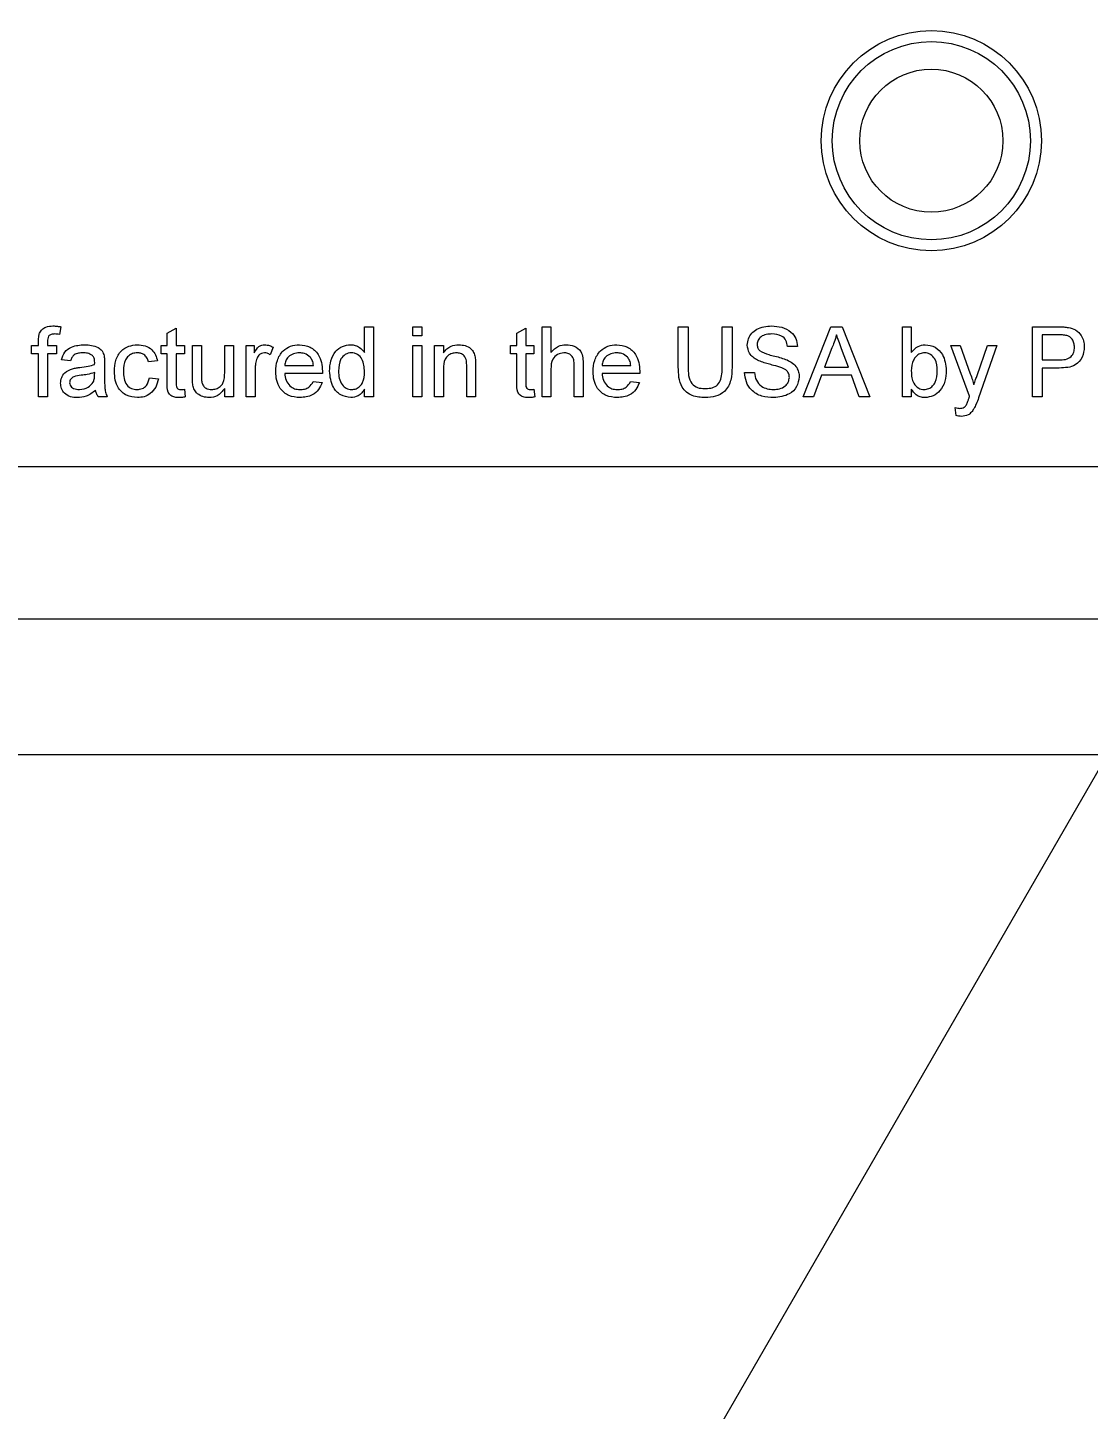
# Model space of a CAD drawing. Header units: inches. Extents: x 0.2 to 38.3, y 0.1 to 29.6.
# Drawn here: x 34.036 to 34.794, y 7.342 to 8.33 of the extents above; entities that cross this region are included whole.
import ezdxf

# ---------------------------------------------------------------- set-up
doc = ezdxf.new("R2010")
doc.units = ezdxf.units.IN
doc.header["$LTSCALE"] = 3.5
doc.header["$MEASUREMENT"] = 0
doc.styles.add('SLDTEXTSTYLE0', font='TXT', dxfattribs={"width": 0.75})
doc.dimstyles.new('SLDDIMSTYLE3', dxfattribs={"dimtxt": 0.401042, "dimasz": 0.385, "dimexe": 0, "dimexo": 0.0625, "dimgap": 0.10026, "dimtad": 0, "dimtih": 1, "dimtoh": 1, "dimrnd": 1e-09, "dimdsep": 46, "dimtxsty": 'SLDTEXTSTYLE0', "dimsah": 1, "dimcen": 0, "dimadec": 0, "dimazin": 2, "dimtfac": 1, "dimtofl": 0, "dimtmove": 0, "dimatfit": 3, "dimfxl": 1, "dimfrac": 2, "dimtolj": 1, "dimtzin": 12, "dimarcsym": 0})

# ---------------------------------------------------------------- blocks, each defined once
blk = doc.blocks.new('_D_6')
at = {"color": 7, "linetype": 'Continuous', "lineweight": 0}
for p, q in [((35.29545, 8.65462), (33.92974, 6.28916)), ((31.41773, 6.3404), (31.29575, 6.3404)), ((31.29575, 6.3404), (31.29575, 5.70319)), ((33.16078, 6.3404), (33.28276, 6.3404)), ((33.28276, 6.3404), (33.28276, 5.70319)), ((33.92974, 6.28916), (33.40474, 6.28916)), ((31.29575, 5.70319), (31.41773, 5.70319)), ((33.28276, 5.70319), (33.16078, 5.70319))]:
    blk.add_line(p, q, dxfattribs=at)
blk.add_solid([(35.29545, 8.65462), (35.05748, 8.34745), (35.14841, 8.29495)], dxfattribs=at)
at = {"color": 7, "linetype": 'Continuous', "lineweight": 0, "char_height": 0.401042, "attachment_point": 1, "style": 'SLDTEXTSTYLE0'}
for s, insert in [('0.28in', (31.85706, 6.9387)), ('%%c', (31.25171, 6.9387)), ('7.1mm', (31.41773, 6.22016))]:
    blk.add_mtext(s, dxfattribs=dict(at, insert=insert))

msp = doc.modelspace()

# ---------------------------------------------------------------- linework, layer by layer
at = {"color": 7, "linetype": 'Continuous', "lineweight": 15}
for p, q in [((34.05968, 8.11631), (34.05877, 8.11085)), ((34.13576, 8.11173), (34.14217, 8.11538)), ((34.14217, 8.11538), (34.14217, 8.10284)), ((34.27678, 8.1163), (34.28319, 8.1163)), ((34.27678, 8.09783), (34.27678, 8.1163)), ((34.28319, 8.1163), (34.28319, 8.0663)), ((34.3114, 8.1163), (34.31781, 8.1163)), ((34.3114, 8.10989), (34.3114, 8.1163)), ((34.31781, 8.1163), (34.31781, 8.10989)), ((34.38576, 8.11173), (34.39217, 8.11538)), ((34.39217, 8.11538), (34.39217, 8.10284)), ((34.40371, 8.1163), (34.41012, 8.1163)), ((34.40371, 8.0663), (34.40371, 8.1163)), ((34.41012, 8.1163), (34.41012, 8.09804)), ((34.50114, 8.1163), (34.50819, 8.1163)), ((34.50114, 8.08753), (34.50114, 8.1163)), ((34.50819, 8.1163), (34.50819, 8.08786)), ((34.53255, 8.1163), (34.53961, 8.1163)), ((34.53255, 8.08786), (34.53255, 8.1163)), ((34.53961, 8.1163), (34.53961, 8.08753)), ((34.59046, 8.0663), (34.61031, 8.1163)), ((34.61031, 8.1163), (34.61826, 8.1163)), ((34.61826, 8.1163), (34.63811, 8.0663)), ((34.6614, 8.1163), (34.66781, 8.1163)), ((34.6614, 8.0663), (34.6614, 8.1163)), ((34.66781, 8.1163), (34.66781, 8.0979)), ((34.75435, 8.1163), (34.77272, 8.1163)), ((34.75435, 8.0663), (34.75435, 8.1163)), ((34.0437, 8.10284), (34.0437, 8.10655)), ((34.05011, 8.10593), (34.05011, 8.10284)), ((34.13576, 8.10284), (34.13576, 8.11173)), ((34.31781, 8.10989), (34.3114, 8.10989)), ((34.38576, 8.10284), (34.38576, 8.11173)), ((34.77334, 8.11053), (34.7614, 8.11053)), ((34.7614, 8.11053), (34.7614, 8.09258)), ((34.03857, 8.10284), (34.0437, 8.10284)), ((34.03857, 8.09707), (34.03857, 8.10284)), ((34.0437, 8.09707), (34.03857, 8.09707)), ((34.0437, 8.0663), (34.0437, 8.09707)), ((34.05011, 8.10284), (34.05652, 8.10284)), ((34.05011, 8.09707), (34.05011, 8.0663)), ((34.05652, 8.09707), (34.05011, 8.09707)), ((34.05652, 8.10284), (34.05652, 8.09707)), ((34.13127, 8.10284), (34.13576, 8.10284)), ((34.13127, 8.09707), (34.13127, 8.10284)), ((34.13576, 8.09707), (34.13127, 8.09707)), ((34.13576, 8.07657), (34.13576, 8.09707)), ((34.14217, 8.10284), (34.14794, 8.10284)), ((34.14217, 8.09707), (34.14217, 8.07634)), ((34.14794, 8.09707), (34.14217, 8.09707)), ((34.14794, 8.10284), (34.14794, 8.09707)), ((34.15371, 8.10284), (34.16012, 8.10284)), ((34.15371, 8.08031), (34.15371, 8.10284)), ((34.16012, 8.10284), (34.16012, 8.08297)), ((34.17678, 8.10284), (34.18319, 8.10284)), ((34.17678, 8.08365), (34.17678, 8.10284)), ((34.18319, 8.10284), (34.18319, 8.0663)), ((34.19217, 8.10284), (34.19794, 8.10284)), ((34.19217, 8.0663), (34.19217, 8.10284)), ((34.19794, 8.10284), (34.19794, 8.09774)), ((34.2114, 8.10177), (34.2094, 8.09621)), ((34.3114, 8.10284), (34.31781, 8.10284)), ((34.3114, 8.0663), (34.3114, 8.10284)), ((34.31781, 8.10284), (34.31781, 8.0663)), ((34.32678, 8.10284), (34.33319, 8.10284)), ((34.32678, 8.0663), (34.32678, 8.10284)), ((34.33319, 8.10284), (34.33319, 8.09774)), ((34.38127, 8.10284), (34.38576, 8.10284)), ((34.38127, 8.09707), (34.38127, 8.10284)), ((34.38576, 8.09707), (34.38127, 8.09707)), ((34.38576, 8.07657), (34.38576, 8.09707)), ((34.39217, 8.10284), (34.39794, 8.10284)), ((34.39217, 8.09707), (34.39217, 8.07634)), ((34.39794, 8.09707), (34.39217, 8.09707)), ((34.39794, 8.10284), (34.39794, 8.09707)), ((34.5864, 8.1022), (34.57935, 8.1022)), ((34.61087, 8.1013), (34.60575, 8.08745)), ((34.62282, 8.08745), (34.61796, 8.10059)), ((34.69602, 8.10284), (34.7028, 8.10284)), ((34.70948, 8.06661), (34.69602, 8.10284)), ((34.7028, 8.10284), (34.70997, 8.08278)), ((34.71485, 8.08154), (34.7223, 8.10284)), ((34.72905, 8.10284), (34.71596, 8.06544)), ((34.7223, 8.10284), (34.72905, 8.10284)), ((34.06653, 8.09194), (34.06012, 8.09258)), ((34.09089, 8.08999), (34.09089, 8.08216)), ((34.12871, 8.09194), (34.1223, 8.0913)), ((34.19858, 8.08571), (34.19858, 8.0663)), ((34.21973, 8.08874), (34.24025, 8.08874)), ((34.33319, 8.08589), (34.33319, 8.0663)), ((34.34986, 8.0663), (34.34986, 8.08811)), ((34.35627, 8.08866), (34.35627, 8.0663)), ((34.41012, 8.0859), (34.41012, 8.0663)), ((34.42678, 8.0663), (34.42678, 8.08901)), ((34.43319, 8.08934), (34.43319, 8.0663)), ((34.44666, 8.08874), (34.46717, 8.08874)), ((34.60575, 8.08745), (34.62282, 8.08745)), ((34.7614, 8.09258), (34.77346, 8.09258)), ((34.7614, 8.08681), (34.7614, 8.0663)), ((34.77365, 8.08681), (34.7614, 8.08681)), ((34.08381, 8.08174), (34.08384, 8.08361)), ((34.12294, 8.07976), (34.12935, 8.07912)), ((34.24663, 8.08297), (34.21973, 8.08297)), ((34.24018, 8.0772), (34.24646, 8.07656)), ((34.47355, 8.08297), (34.44666, 8.08297)), ((34.4671, 8.0772), (34.47338, 8.07656)), ((34.54858, 8.08361), (34.55563, 8.08361)), ((34.60363, 8.08168), (34.59794, 8.0663)), ((34.62494, 8.08168), (34.60363, 8.08168)), ((34.63063, 8.0663), (34.62494, 8.08168)), ((34.05011, 8.0663), (34.0437, 8.0663)), ((34.09281, 8.0663), (34.0864, 8.0663)), ((34.14794, 8.07159), (34.14858, 8.06621)), ((34.17678, 8.0663), (34.17678, 8.07227)), ((34.18319, 8.0663), (34.17678, 8.0663)), ((34.19858, 8.0663), (34.19217, 8.0663)), ((34.27678, 8.0663), (34.27678, 8.07182)), ((34.28319, 8.0663), (34.27678, 8.0663)), ((34.31781, 8.0663), (34.3114, 8.0663)), ((34.33319, 8.0663), (34.32678, 8.0663)), ((34.35627, 8.0663), (34.34986, 8.0663)), ((34.39794, 8.07159), (34.39858, 8.06621)), ((34.41012, 8.0663), (34.40371, 8.0663)), ((34.43319, 8.0663), (34.42678, 8.0663)), ((34.59794, 8.0663), (34.59046, 8.0663)), ((34.63811, 8.0663), (34.63063, 8.0663)), ((34.66781, 8.0663), (34.6614, 8.0663)), ((34.66781, 8.07178), (34.66781, 8.0663)), ((34.7614, 8.0663), (34.75435, 8.0663)), ((34.69986, 8.05292), (34.69922, 8.05851)), ((27.8622, 8.0163), (35.5012, 8.0163)), ((28.27322, 7.90739), (35.09018, 7.90739)), ((28.27322, 7.8103), (35.09018, 7.8103))]:
    msp.add_line(p, q, dxfattribs=at)
for radius in [0.07874, 0.07087, 0.05118]:
    msp.add_circle((34.68213, 8.24942), radius, dxfattribs=at)
for points, knots in [([(34.04438, 8.11178), (34.04493, 8.11273), (34.04602, 8.11462), (34.04948, 8.11669), (34.05228, 8.11684), (34.054, 8.11694)], [0, 0, 0, 0, 0.279462, 0.559664, 1, 1, 1, 1]), ([(34.054, 8.11694), (34.05507, 8.1169), (34.05698, 8.11682), (34.05885, 8.11647), (34.05968, 8.11631)], [0, 0, 0, 0, 0.559945, 1, 1, 1, 1]), ([(34.5505, 8.10325), (34.55067, 8.10479), (34.55101, 8.10787), (34.5535, 8.11191), (34.55891, 8.11608), (34.56417, 8.11659), (34.56786, 8.11694)], [0, 0, 0, 0, 0.18703, 0.374128, 0.561142, 1, 1, 1, 1]), ([(34.56786, 8.11694), (34.57034, 8.11678), (34.57528, 8.11647), (34.58168, 8.11333), (34.5856, 8.10802), (34.58613, 8.10414), (34.5864, 8.1022)], [0, 0, 0, 0, 0.280805, 0.560153, 0.77988, 1, 1, 1, 1]), ([(34.77272, 8.1163), (34.77411, 8.11629), (34.77659, 8.11628), (34.77905, 8.11597), (34.78013, 8.11583)], [0, 0, 0, 0, 0.5601072, 1, 1, 1, 1]), ([(34.78013, 8.11583), (34.78194, 8.11539), (34.78556, 8.1145), (34.78928, 8.11066), (34.79122, 8.10628), (34.79142, 8.10338), (34.79153, 8.10193)], [0, 0, 0, 0, 0.280016, 0.55891, 0.779395, 1, 1, 1, 1]), ([(34.0437, 8.10655), (34.04371, 8.10755), (34.04372, 8.10932), (34.04418, 8.11103), (34.04438, 8.11178)], [0, 0, 0, 0, 0.560373, 1, 1, 1, 1]), ([(34.05518, 8.11117), (34.05438, 8.11115), (34.0528, 8.1111), (34.05072, 8.10986), (34.05018, 8.1078), (34.05013, 8.10656), (34.05011, 8.10593)], [0, 0, 0, 0, 0.281475, 0.557722, 0.778518, 1, 1, 1, 1]), ([(34.05877, 8.11085), (34.0581, 8.11095), (34.05691, 8.11113), (34.05571, 8.11116), (34.05518, 8.11117)], [0, 0, 0, 0, 0.559941, 1, 1, 1, 1]), ([(34.56814, 8.11117), (34.56678, 8.11112), (34.56407, 8.11102), (34.56045, 8.10962), (34.55799, 8.10692), (34.5577, 8.10478), (34.55755, 8.10371)], [0, 0, 0, 0, 0.281282, 0.560822, 0.78068, 1, 1, 1, 1]), ([(34.57935, 8.1022), (34.57908, 8.10369), (34.57854, 8.10667), (34.57451, 8.11076), (34.57056, 8.11101), (34.56814, 8.11117)], [0, 0, 0, 0, 0.281097, 0.560291, 1, 1, 1, 1]), ([(34.61428, 8.11053), (34.61381, 8.10875), (34.61296, 8.10556), (34.61151, 8.1026), (34.61087, 8.1013)], [0, 0, 0, 0, 0.559915, 1, 1, 1, 1]), ([(34.61796, 8.10059), (34.61727, 8.10245), (34.61604, 8.10576), (34.61482, 8.10907), (34.61428, 8.11053)], [0, 0, 0, 0, 0.560008, 1, 1, 1, 1]), ([(34.7791, 8.11009), (34.77803, 8.11025), (34.77612, 8.11054), (34.77419, 8.11053), (34.77334, 8.11053)], [0, 0, 0, 0, 0.559574, 1, 1, 1, 1]), ([(34.78448, 8.10173), (34.78441, 8.10273), (34.78429, 8.10472), (34.78306, 8.10727), (34.78129, 8.1092), (34.77983, 8.10979), (34.7791, 8.11009)], [0, 0, 0, 0, 0.280263, 0.56008, 0.780137, 1, 1, 1, 1]), ([(34.06012, 8.09258), (34.06071, 8.09457), (34.06188, 8.09854), (34.0682, 8.10297), (34.07346, 8.10328), (34.07667, 8.10348)], [0, 0, 0, 0, 0.280429, 0.559306, 1, 1, 1, 1]), ([(34.07552, 8.09771), (34.07443, 8.09768), (34.07225, 8.09761), (34.06922, 8.09664), (34.06737, 8.09439), (34.06681, 8.09276), (34.06653, 8.09194)], [0, 0, 0, 0, 0.280855, 0.559754, 0.779499, 1, 1, 1, 1]), ([(34.08218, 8.09578), (34.08103, 8.09644), (34.07896, 8.09764), (34.07657, 8.09769), (34.07552, 8.09771)], [0, 0, 0, 0, 0.557881, 1, 1, 1, 1]), ([(34.07667, 8.10348), (34.08001, 8.1033), (34.08467, 8.10305), (34.08946, 8.09922), (34.0902, 8.09672), (34.09058, 8.09547)], [0, 0, 0, 0, 0.5592574, 0.7791968, 1, 1, 1, 1]), ([(34.08384, 8.09087), (34.08381, 8.09189), (34.08377, 8.09372), (34.08267, 8.09515), (34.08218, 8.09578)], [0, 0, 0, 0, 0.561908, 1, 1, 1, 1]), ([(34.09058, 8.09547), (34.09069, 8.09445), (34.09089, 8.09263), (34.09089, 8.09079), (34.09089, 8.08999)], [0, 0, 0, 0, 0.559819, 1, 1, 1, 1]), ([(34.09794, 8.08443), (34.0981, 8.08708), (34.09843, 8.09238), (34.10203, 8.09921), (34.10809, 8.10286), (34.11225, 8.10327), (34.11433, 8.10348)], [0, 0, 0, 0, 0.280837, 0.559678, 0.779576, 1, 1, 1, 1]), ([(34.11437, 8.09771), (34.11321, 8.09761), (34.11087, 8.09742), (34.1078, 8.09555), (34.10468, 8.09141), (34.10449, 8.08741), (34.10435, 8.0846)], [0, 0, 0, 0, 0.187088, 0.373882, 0.560732, 1, 1, 1, 1]), ([(34.11433, 8.10348), (34.11623, 8.10335), (34.12002, 8.10309), (34.12469, 8.10028), (34.1276, 8.09627), (34.12834, 8.09339), (34.12871, 8.09194)], [0, 0, 0, 0, 0.280264, 0.559438, 0.779534, 1, 1, 1, 1]), ([(34.1223, 8.0913), (34.12198, 8.09229), (34.12134, 8.09427), (34.11927, 8.0964), (34.11682, 8.09755), (34.11519, 8.09766), (34.11437, 8.09771)], [0, 0, 0, 0, 0.280216, 0.559473, 0.779649, 1, 1, 1, 1]), ([(34.19794, 8.09774), (34.1989, 8.09937), (34.20023, 8.10164), (34.20321, 8.10328), (34.20467, 8.10341), (34.2054, 8.10348)], [0, 0, 0, 0, 0.559594, 0.779778, 1, 1, 1, 1]), ([(34.20515, 8.09771), (34.20442, 8.09762), (34.20296, 8.09744), (34.20077, 8.09584), (34.20002, 8.0941), (34.19957, 8.09303)], [0, 0, 0, 0, 0.2802912, 0.5608995, 1, 1, 1, 1]), ([(34.2094, 8.09621), (34.20867, 8.09667), (34.20736, 8.0975), (34.20582, 8.09765), (34.20515, 8.09771)], [0, 0, 0, 0, 0.560114, 1, 1, 1, 1]), ([(34.2054, 8.10348), (34.20658, 8.10336), (34.20869, 8.10316), (34.21057, 8.10219), (34.2114, 8.10177)], [0, 0, 0, 0, 0.559526, 1, 1, 1, 1]), ([(34.21332, 8.08426), (34.21348, 8.08697), (34.2138, 8.09237), (34.21784, 8.09904), (34.22383, 8.10294), (34.22808, 8.1033), (34.23021, 8.10348)], [0, 0, 0, 0, 0.280744, 0.55977, 0.779661, 1, 1, 1, 1]), ([(34.23018, 8.09771), (34.22875, 8.09759), (34.22589, 8.09735), (34.22244, 8.09513), (34.22025, 8.09208), (34.21991, 8.08985), (34.21973, 8.08874)], [0, 0, 0, 0, 0.2801949, 0.5597319, 0.7796408, 1, 1, 1, 1]), ([(34.23789, 8.09464), (34.23662, 8.09565), (34.23434, 8.09746), (34.23145, 8.09763), (34.23018, 8.09771)], [0, 0, 0, 0, 0.558526, 1, 1, 1, 1]), ([(34.23021, 8.10348), (34.23286, 8.10317), (34.23816, 8.10256), (34.24381, 8.0972), (34.24634, 8.09083), (34.24655, 8.08668), (34.24666, 8.08461)], [0, 0, 0, 0, 0.279362, 0.558398, 0.778884, 1, 1, 1, 1]), ([(34.24025, 8.08874), (34.24008, 8.08996), (34.23978, 8.09213), (34.23847, 8.09388), (34.23789, 8.09464)], [0, 0, 0, 0, 0.5606812, 1, 1, 1, 1]), ([(34.25178, 8.08454), (34.25195, 8.08708), (34.25229, 8.09215), (34.25547, 8.09873), (34.26091, 8.10281), (34.26491, 8.10325), (34.26691, 8.10348)], [0, 0, 0, 0, 0.280964, 0.560443, 0.78013, 1, 1, 1, 1]), ([(34.26733, 8.09771), (34.26658, 8.09766), (34.26507, 8.09755), (34.2623, 8.09631), (34.25857, 8.09227), (34.25834, 8.08764), (34.25819, 8.08455)], [0, 0, 0, 0, 0.125714, 0.251342, 0.501023, 1, 1, 1, 1]), ([(34.26691, 8.10348), (34.26802, 8.1034), (34.27024, 8.10323), (34.27389, 8.10143), (34.27569, 8.09919), (34.27678, 8.09783)], [0, 0, 0, 0, 0.280559, 0.560907, 1, 1, 1, 1]), ([(34.27678, 8.08407), (34.27662, 8.08727), (34.27639, 8.09206), (34.27252, 8.09622), (34.26967, 8.09754), (34.26811, 8.09765), (34.26733, 8.09771)], [0, 0, 0, 0, 0.498961, 0.748674, 0.874271, 1, 1, 1, 1]), ([(34.33319, 8.09774), (34.33395, 8.09871), (34.33545, 8.10064), (34.33924, 8.10301), (34.3424, 8.1033), (34.34432, 8.10348)], [0, 0, 0, 0, 0.280562, 0.560809, 1, 1, 1, 1]), ([(34.34254, 8.09771), (34.34147, 8.09762), (34.33932, 8.09744), (34.33642, 8.0959), (34.33336, 8.09221), (34.33326, 8.0885), (34.33319, 8.08589)], [0, 0, 0, 0, 0.187263, 0.374361, 0.560538, 1, 1, 1, 1]), ([(34.34986, 8.08811), (34.34985, 8.08941), (34.34983, 8.09198), (34.34852, 8.09553), (34.34559, 8.09744), (34.34356, 8.09762), (34.34254, 8.09771)], [0, 0, 0, 0, 0.281679, 0.559781, 0.779589, 1, 1, 1, 1]), ([(34.34432, 8.10348), (34.34581, 8.10336), (34.34879, 8.10311), (34.35264, 8.10119), (34.35504, 8.09806), (34.35564, 8.09578), (34.35594, 8.09464)], [0, 0, 0, 0, 0.280219, 0.559969, 0.779635, 1, 1, 1, 1]), ([(34.35594, 8.09464), (34.35606, 8.09353), (34.35627, 8.09154), (34.35627, 8.08954), (34.35627, 8.08866)], [0, 0, 0, 0, 0.55979, 1, 1, 1, 1]), ([(34.41012, 8.09804), (34.41178, 8.09977), (34.41475, 8.10285), (34.41897, 8.10329), (34.42083, 8.10348)], [0, 0, 0, 0, 0.55934, 1, 1, 1, 1]), ([(34.41939, 8.09771), (34.4178, 8.09748), (34.41463, 8.09702), (34.4103, 8.09269), (34.41019, 8.08848), (34.41012, 8.0859)], [0, 0, 0, 0, 0.280204, 0.559322, 1, 1, 1, 1]), ([(34.42678, 8.08901), (34.42674, 8.09023), (34.42665, 8.09266), (34.42509, 8.09586), (34.42227, 8.09752), (34.42035, 8.09765), (34.41939, 8.09771)], [0, 0, 0, 0, 0.281221, 0.55978, 0.779377, 1, 1, 1, 1]), ([(34.42083, 8.10348), (34.42286, 8.10331), (34.4269, 8.10296), (34.43164, 8.0992), (34.43308, 8.09408), (34.43316, 8.09092), (34.43319, 8.08934)], [0, 0, 0, 0, 0.280319, 0.558342, 0.778554, 1, 1, 1, 1]), ([(34.44025, 8.08426), (34.44041, 8.08697), (34.44072, 8.09237), (34.44477, 8.09904), (34.45075, 8.10294), (34.45501, 8.1033), (34.45713, 8.10348)], [0, 0, 0, 0, 0.280748, 0.559776, 0.779669, 1, 1, 1, 1]), ([(34.4571, 8.09771), (34.45567, 8.09759), (34.45281, 8.09735), (34.44937, 8.09513), (34.44717, 8.09208), (34.44683, 8.08985), (34.44666, 8.08874)], [0, 0, 0, 0, 0.280192, 0.559726, 0.779643, 1, 1, 1, 1]), ([(34.46482, 8.09464), (34.46354, 8.09565), (34.46126, 8.09746), (34.45838, 8.09763), (34.4571, 8.09771)], [0, 0, 0, 0, 0.558514, 1, 1, 1, 1]), ([(34.45713, 8.10348), (34.45979, 8.10317), (34.46509, 8.10256), (34.47073, 8.0972), (34.47326, 8.09083), (34.47347, 8.08668), (34.47358, 8.08461)], [0, 0, 0, 0, 0.279361, 0.558397, 0.778883, 1, 1, 1, 1]), ([(34.46717, 8.08874), (34.467, 8.08996), (34.4667, 8.09213), (34.46539, 8.09388), (34.46482, 8.09464)], [0, 0, 0, 0, 0.5606812, 1, 1, 1, 1]), ([(34.55788, 8.09244), (34.55676, 8.09308), (34.55452, 8.09435), (34.5513, 8.09786), (34.5508, 8.10121), (34.5505, 8.10325)], [0, 0, 0, 0, 0.2814421, 0.5622695, 1, 1, 1, 1]), ([(34.55755, 8.10371), (34.55764, 8.10278), (34.55779, 8.10111), (34.55887, 8.09985), (34.55935, 8.09929)], [0, 0, 0, 0, 0.559613, 1, 1, 1, 1]), ([(34.55935, 8.09929), (34.56146, 8.09824), (34.56495, 8.09649), (34.57026, 8.09534), (34.5747, 8.09418), (34.57757, 8.09311), (34.57901, 8.09258)], [0, 0, 0, 0, 0.338404, 0.55897, 0.779527, 1, 1, 1, 1]), ([(34.66781, 8.0979), (34.66927, 8.09965), (34.67187, 8.10277), (34.67587, 8.10326), (34.67763, 8.10348)], [0, 0, 0, 0, 0.559674, 1, 1, 1, 1]), ([(34.67724, 8.09771), (34.67612, 8.09758), (34.6739, 8.09731), (34.67116, 8.09525), (34.66825, 8.09131), (34.66799, 8.0875), (34.66781, 8.08483)], [0, 0, 0, 0, 0.186647, 0.37361, 0.560869, 1, 1, 1, 1]), ([(34.6864, 8.0846), (34.68623, 8.08768), (34.68597, 8.0923), (34.68222, 8.09626), (34.67948, 8.09754), (34.67799, 8.09765), (34.67724, 8.09771)], [0, 0, 0, 0, 0.4987509, 0.7486531, 0.8742996, 1, 1, 1, 1]), ([(34.67763, 8.10348), (34.68014, 8.10314), (34.68515, 8.10247), (34.6917, 8.09553), (34.69239, 8.08906), (34.69281, 8.08511)], [0, 0, 0, 0, 0.280303, 0.559787, 1, 1, 1, 1]), ([(34.77346, 8.09258), (34.77499, 8.09263), (34.77804, 8.09274), (34.78215, 8.09455), (34.78423, 8.09811), (34.78439, 8.10052), (34.78448, 8.10173)], [0, 0, 0, 0, 0.281393, 0.559753, 0.779357, 1, 1, 1, 1]), ([(34.79153, 8.10193), (34.79126, 8.09942), (34.79073, 8.09444), (34.78435, 8.08722), (34.77771, 8.08697), (34.77365, 8.08681)], [0, 0, 0, 0, 0.280753, 0.559708, 1, 1, 1, 1]), ([(34.05948, 8.07598), (34.05962, 8.07733), (34.0599, 8.08003), (34.06271, 8.08422), (34.06598, 8.08555), (34.06797, 8.08635)], [0, 0, 0, 0, 0.280458, 0.560982, 1, 1, 1, 1]), ([(34.06797, 8.08635), (34.06895, 8.08657), (34.07069, 8.08695), (34.07246, 8.08717), (34.07324, 8.08727)], [0, 0, 0, 0, 0.559929, 1, 1, 1, 1]), ([(34.07324, 8.08727), (34.07524, 8.08753), (34.07881, 8.08798), (34.08228, 8.08895), (34.08381, 8.08938)], [0, 0, 0, 0, 0.560191, 1, 1, 1, 1]), ([(34.08381, 8.08938), (34.08381, 8.08965), (34.08382, 8.09015), (34.08383, 8.09065), (34.08384, 8.09087)], [0, 0, 0, 0, 0.560026, 1, 1, 1, 1]), ([(34.11434, 8.06566), (34.11169, 8.06594), (34.10639, 8.06649), (34.10071, 8.07182), (34.09823, 8.07821), (34.09804, 8.08235), (34.09794, 8.08443)], [0, 0, 0, 0, 0.279593, 0.558341, 0.778834, 1, 1, 1, 1]), ([(34.10435, 8.0846), (34.10441, 8.08286), (34.10454, 8.0794), (34.10636, 8.07476), (34.11002, 8.07185), (34.11275, 8.07157), (34.11412, 8.07143)], [0, 0, 0, 0, 0.281276, 0.560536, 0.780112, 1, 1, 1, 1]), ([(34.19957, 8.09303), (34.19925, 8.09168), (34.19866, 8.08927), (34.19861, 8.0868), (34.19858, 8.08571)], [0, 0, 0, 0, 0.559889, 1, 1, 1, 1]), ([(34.24666, 8.08461), (34.24665, 8.0843), (34.24664, 8.08375), (34.24663, 8.08321), (34.24663, 8.08297)], [0, 0, 0, 0, 0.559997, 1, 1, 1, 1]), ([(34.26694, 8.06566), (34.26442, 8.06607), (34.25938, 8.0669), (34.25291, 8.07402), (34.25221, 8.08055), (34.25178, 8.08454)], [0, 0, 0, 0, 0.279615, 0.559902, 1, 1, 1, 1]), ([(34.25819, 8.08455), (34.25826, 8.08286), (34.2584, 8.07948), (34.26029, 8.07507), (34.26361, 8.07201), (34.26627, 8.07162), (34.26759, 8.07143)], [0, 0, 0, 0, 0.2812078, 0.5608434, 0.7808203, 1, 1, 1, 1]), ([(34.47358, 8.08461), (34.47358, 8.0843), (34.47357, 8.08375), (34.47355, 8.08321), (34.47355, 8.08297)], [0, 0, 0, 0, 0.559998, 1, 1, 1, 1]), ([(34.52049, 8.06566), (34.51731, 8.06584), (34.51098, 8.06619), (34.50351, 8.0721), (34.50138, 8.08012), (34.50122, 8.08506), (34.50114, 8.08753)], [0, 0, 0, 0, 0.280726, 0.557904, 0.778402, 1, 1, 1, 1]), ([(34.50819, 8.08786), (34.50821, 8.08575), (34.50825, 8.08154), (34.5101, 8.07561), (34.51493, 8.07243), (34.51827, 8.07219), (34.51994, 8.07207)], [0, 0, 0, 0, 0.2817876, 0.5601196, 0.7793884, 1, 1, 1, 1]), ([(34.51994, 8.07207), (34.52141, 8.07213), (34.52434, 8.07226), (34.52864, 8.07381), (34.53253, 8.07926), (34.53254, 8.08431), (34.53255, 8.08786)], [0, 0, 0, 0, 0.187568, 0.374243, 0.559719, 1, 1, 1, 1]), ([(34.53961, 8.08753), (34.53955, 8.08439), (34.53945, 8.07816), (34.53525, 8.06997), (34.52788, 8.06606), (34.52296, 8.06579), (34.52049, 8.06566)], [0, 0, 0, 0, 0.281627, 0.559156, 0.778982, 1, 1, 1, 1]), ([(34.5753, 8.0869), (34.57333, 8.08754), (34.57007, 8.08858), (34.56546, 8.08974), (34.56159, 8.09085), (34.55912, 8.09191), (34.55788, 8.09244)], [0, 0, 0, 0, 0.339939, 0.560026, 0.780083, 1, 1, 1, 1]), ([(34.58063, 8.08015), (34.58055, 8.08101), (34.58039, 8.08274), (34.57856, 8.08537), (34.57654, 8.08632), (34.5753, 8.0869)], [0, 0, 0, 0, 0.280092, 0.559962, 1, 1, 1, 1]), ([(34.57901, 8.09258), (34.58033, 8.09191), (34.58298, 8.09057), (34.58584, 8.0875), (34.58744, 8.08398), (34.5876, 8.08166), (34.58768, 8.08049)], [0, 0, 0, 0, 0.280371, 0.559906, 0.779858, 1, 1, 1, 1]), ([(34.66781, 8.08483), (34.66782, 8.0831), (34.66783, 8.08001), (34.66899, 8.07716), (34.6695, 8.07591)], [0, 0, 0, 0, 0.5610808, 1, 1, 1, 1]), ([(34.67697, 8.07143), (34.67811, 8.07156), (34.68037, 8.07183), (34.68313, 8.07396), (34.68601, 8.07802), (34.68624, 8.08189), (34.6864, 8.0846)], [0, 0, 0, 0, 0.186549, 0.373507, 0.560613, 1, 1, 1, 1]), ([(34.69281, 8.08511), (34.69268, 8.08252), (34.69241, 8.07734), (34.689, 8.0708), (34.6837, 8.06642), (34.67963, 8.06591), (34.6776, 8.06566)], [0, 0, 0, 0, 0.280957, 0.560351, 0.78038, 1, 1, 1, 1]), ([(34.07144, 8.06566), (34.06976, 8.06575), (34.06643, 8.06594), (34.06228, 8.06837), (34.05982, 8.07204), (34.05959, 8.07467), (34.05948, 8.07598)], [0, 0, 0, 0, 0.2808139, 0.5596856, 0.7796958, 1, 1, 1, 1]), ([(34.07419, 8.08161), (34.07236, 8.08142), (34.07008, 8.08118), (34.06766, 8.07989), (34.06668, 8.07893), (34.06602, 8.07771), (34.06593, 8.0768), (34.06589, 8.07635)], [0, 0, 0, 0, 0.500285, 0.625328, 0.750268, 0.875148, 1, 1, 1, 1]), ([(34.06589, 8.07635), (34.06596, 8.07575), (34.06609, 8.07455), (34.06722, 8.07308), (34.06943, 8.07164), (34.07147, 8.07151), (34.0729, 8.07143)], [0, 0, 0, 0, 0.186565, 0.373465, 0.560615, 1, 1, 1, 1]), ([(34.0729, 8.07143), (34.07515, 8.07171), (34.07918, 8.0722), (34.08173, 8.07531), (34.08285, 8.07668)], [0, 0, 0, 0, 0.559763, 1, 1, 1, 1]), ([(34.08384, 8.08361), (34.08206, 8.08311), (34.07889, 8.08222), (34.07563, 8.0818), (34.07419, 8.08161)], [0, 0, 0, 0, 0.559764, 1, 1, 1, 1]), ([(34.08285, 8.07668), (34.08319, 8.07759), (34.08378, 8.07924), (34.0838, 8.08098), (34.08381, 8.08174)], [0, 0, 0, 0, 0.558997, 1, 1, 1, 1]), ([(34.09089, 8.08216), (34.0909, 8.08034), (34.09091, 8.07732), (34.09104, 8.07314), (34.09145, 8.06959), (34.09236, 8.0674), (34.09281, 8.0663)], [0, 0, 0, 0, 0.340207, 0.56034, 0.780175, 1, 1, 1, 1]), ([(34.11412, 8.07143), (34.11538, 8.07155), (34.11788, 8.07178), (34.1217, 8.0746), (34.12247, 8.0778), (34.12294, 8.07976)], [0, 0, 0, 0, 0.280905, 0.56091, 1, 1, 1, 1]), ([(34.12935, 8.07912), (34.12888, 8.07709), (34.12793, 8.07304), (34.12403, 8.06854), (34.11923, 8.06601), (34.11598, 8.06578), (34.11434, 8.06566)], [0, 0, 0, 0, 0.280201, 0.559508, 0.779584, 1, 1, 1, 1]), ([(34.14406, 8.06566), (34.14305, 8.06569), (34.14104, 8.06577), (34.13815, 8.06693), (34.13539, 8.0706), (34.13561, 8.0741), (34.13576, 8.07657)], [0, 0, 0, 0, 0.187426, 0.37382, 0.559459, 1, 1, 1, 1]), ([(34.14217, 8.07634), (34.14209, 8.07513), (34.14199, 8.07362), (34.14298, 8.07217), (34.14395, 8.07149), (34.14484, 8.07145), (34.14542, 8.07143)], [0, 0, 0, 0, 0.499593, 0.625242, 0.750364, 1, 1, 1, 1]), ([(34.15407, 8.07456), (34.15394, 8.07563), (34.15371, 8.07754), (34.15371, 8.07947), (34.15371, 8.08031)], [0, 0, 0, 0, 0.5598405, 1, 1, 1, 1]), ([(34.16568, 8.06566), (34.16418, 8.06579), (34.1612, 8.06606), (34.15739, 8.06803), (34.15494, 8.07113), (34.15436, 8.07342), (34.15407, 8.07456)], [0, 0, 0, 0, 0.280274, 0.560183, 0.779607, 1, 1, 1, 1]), ([(34.16012, 8.08297), (34.16011, 8.08176), (34.1601, 8.07962), (34.16037, 8.07749), (34.16049, 8.07656)], [0, 0, 0, 0, 0.56024, 1, 1, 1, 1]), ([(34.16049, 8.07656), (34.16077, 8.07573), (34.16134, 8.07407), (34.16375, 8.07186), (34.16602, 8.07159), (34.1674, 8.07143)], [0, 0, 0, 0, 0.280866, 0.561209, 1, 1, 1, 1]), ([(34.1674, 8.07143), (34.16849, 8.07154), (34.17068, 8.07176), (34.17362, 8.07337), (34.17671, 8.07718), (34.17675, 8.08098), (34.17678, 8.08365)], [0, 0, 0, 0, 0.187123, 0.374257, 0.560838, 1, 1, 1, 1]), ([(34.23055, 8.06566), (34.22785, 8.0659), (34.22245, 8.06639), (34.21642, 8.07149), (34.21365, 8.07793), (34.21343, 8.08215), (34.21332, 8.08426)], [0, 0, 0, 0, 0.279953, 0.558664, 0.778996, 1, 1, 1, 1]), ([(34.21973, 8.08297), (34.21993, 8.08131), (34.22033, 8.07801), (34.22301, 8.07405), (34.22673, 8.07176), (34.22934, 8.07154), (34.23065, 8.07143)], [0, 0, 0, 0, 0.280633, 0.559684, 0.779662, 1, 1, 1, 1]), ([(34.24646, 8.07656), (34.24574, 8.07474), (34.2443, 8.0711), (34.2387, 8.06643), (34.23364, 8.06595), (34.23055, 8.06566)], [0, 0, 0, 0, 0.280613, 0.560835, 1, 1, 1, 1]), ([(34.23065, 8.07143), (34.23175, 8.07149), (34.23396, 8.07162), (34.23774, 8.0732), (34.23925, 8.07568), (34.24018, 8.0772)], [0, 0, 0, 0, 0.281284, 0.561913, 1, 1, 1, 1]), ([(34.26759, 8.07143), (34.26869, 8.07155), (34.27088, 8.07178), (34.27362, 8.07376), (34.27643, 8.07768), (34.27664, 8.08144), (34.27678, 8.08407)], [0, 0, 0, 0, 0.186729, 0.373542, 0.560524, 1, 1, 1, 1]), ([(34.39406, 8.06566), (34.39305, 8.06569), (34.39104, 8.06577), (34.38815, 8.06693), (34.38539, 8.0706), (34.38561, 8.0741), (34.38576, 8.07657)], [0, 0, 0, 0, 0.187424, 0.373825, 0.559463, 1, 1, 1, 1]), ([(34.39217, 8.07634), (34.39209, 8.07513), (34.39199, 8.07362), (34.39298, 8.07217), (34.39395, 8.07149), (34.39484, 8.07145), (34.39542, 8.07143)], [0, 0, 0, 0, 0.499595, 0.625244, 0.750365, 1, 1, 1, 1]), ([(34.45747, 8.06566), (34.45477, 8.0659), (34.44938, 8.06639), (34.44334, 8.07149), (34.44058, 8.07793), (34.44036, 8.08215), (34.44025, 8.08426)], [0, 0, 0, 0, 0.279954, 0.558658, 0.778995, 1, 1, 1, 1]), ([(34.44666, 8.08297), (34.44685, 8.08131), (34.44725, 8.07801), (34.44993, 8.07405), (34.45366, 8.07176), (34.45627, 8.07154), (34.45757, 8.07143)], [0, 0, 0, 0, 0.280634, 0.559696, 0.779661, 1, 1, 1, 1]), ([(34.47338, 8.07656), (34.47266, 8.07474), (34.47122, 8.0711), (34.46562, 8.06643), (34.46056, 8.06595), (34.45747, 8.06566)], [0, 0, 0, 0, 0.280617, 0.560838, 1, 1, 1, 1]), ([(34.45757, 8.07143), (34.45868, 8.07149), (34.46088, 8.07162), (34.46466, 8.0732), (34.46618, 8.07568), (34.4671, 8.0772)], [0, 0, 0, 0, 0.281284, 0.561913, 1, 1, 1, 1]), ([(34.56952, 8.06566), (34.56661, 8.06581), (34.5608, 8.0661), (34.55348, 8.07029), (34.54936, 8.07678), (34.54884, 8.08133), (34.54858, 8.08361)], [0, 0, 0, 0, 0.280819, 0.559563, 0.779621, 1, 1, 1, 1]), ([(34.55563, 8.08361), (34.55591, 8.0817), (34.55648, 8.0779), (34.56019, 8.07374), (34.56472, 8.07174), (34.56772, 8.07153), (34.56921, 8.07143)], [0, 0, 0, 0, 0.280634, 0.558673, 0.779201, 1, 1, 1, 1]), ([(34.56921, 8.07143), (34.57071, 8.07152), (34.57371, 8.07171), (34.57757, 8.07355), (34.58012, 8.07663), (34.58046, 8.07898), (34.58063, 8.08015)], [0, 0, 0, 0, 0.280914, 0.560822, 0.780502, 1, 1, 1, 1]), ([(34.58768, 8.08049), (34.58728, 8.07806), (34.58648, 8.07318), (34.5797, 8.06683), (34.57338, 8.0661), (34.56952, 8.06566)], [0, 0, 0, 0, 0.2799409, 0.5600826, 1, 1, 1, 1]), ([(34.6695, 8.07591), (34.67058, 8.07451), (34.6725, 8.07199), (34.67561, 8.0716), (34.67697, 8.07143)], [0, 0, 0, 0, 0.5595673, 1, 1, 1, 1]), ([(34.70997, 8.08278), (34.71048, 8.08129), (34.71141, 8.07865), (34.71214, 8.07594), (34.71246, 8.07475)], [0, 0, 0, 0, 0.559959, 1, 1, 1, 1]), ([(34.71246, 8.07475), (34.7129, 8.07602), (34.71369, 8.07829), (34.71449, 8.08055), (34.71485, 8.08154)], [0, 0, 0, 0, 0.559995, 1, 1, 1, 1]), ([(34.08448, 8.07079), (34.08229, 8.06916), (34.07838, 8.06625), (34.07356, 8.06584), (34.07144, 8.06566)], [0, 0, 0, 0, 0.559964, 1, 1, 1, 1]), ([(34.0864, 8.0663), (34.08589, 8.06707), (34.08498, 8.06846), (34.08463, 8.07008), (34.08448, 8.07079)], [0, 0, 0, 0, 0.559704, 1, 1, 1, 1]), ([(34.14858, 8.06621), (34.14774, 8.06604), (34.14625, 8.06574), (34.14473, 8.06568), (34.14406, 8.06566)], [0, 0, 0, 0, 0.560083, 1, 1, 1, 1]), ([(34.14542, 8.07143), (34.14589, 8.07144), (34.14673, 8.07147), (34.14757, 8.07155), (34.14794, 8.07159)], [0, 0, 0, 0, 0.559974, 1, 1, 1, 1]), ([(34.17678, 8.07227), (34.17518, 8.07019), (34.17232, 8.06646), (34.16771, 8.0659), (34.16568, 8.06566)], [0, 0, 0, 0, 0.5594535, 1, 1, 1, 1]), ([(34.27678, 8.07182), (34.27618, 8.07085), (34.27497, 8.06891), (34.27171, 8.06624), (34.26875, 8.06588), (34.26694, 8.06566)], [0, 0, 0, 0, 0.2811156, 0.5617317, 1, 1, 1, 1]), ([(34.39858, 8.06621), (34.39774, 8.06604), (34.39625, 8.06574), (34.39473, 8.06568), (34.39406, 8.06566)], [0, 0, 0, 0, 0.560083, 1, 1, 1, 1]), ([(34.39542, 8.07143), (34.39589, 8.07144), (34.39673, 8.07147), (34.39757, 8.07155), (34.39794, 8.07159)], [0, 0, 0, 0, 0.560039, 1, 1, 1, 1]), ([(34.6776, 8.06566), (34.67646, 8.06575), (34.67419, 8.06593), (34.67051, 8.06789), (34.66883, 8.0703), (34.66781, 8.07178)], [0, 0, 0, 0, 0.280394, 0.560555, 1, 1, 1, 1]), ([(34.70726, 8.06055), (34.70762, 8.06139), (34.70826, 8.06288), (34.70876, 8.06443), (34.70898, 8.06512)], [0, 0, 0, 0, 0.559761, 1, 1, 1, 1]), ([(34.70898, 8.06512), (34.70907, 8.0654), (34.70923, 8.06589), (34.7094, 8.06639), (34.70948, 8.06661)], [0, 0, 0, 0, 0.559992, 1, 1, 1, 1]), ([(34.71596, 8.06544), (34.71538, 8.06397), (34.71436, 8.06134), (34.71309, 8.05882), (34.71253, 8.05772)], [0, 0, 0, 0, 0.560085, 1, 1, 1, 1]), ([(34.69922, 8.05851), (34.69981, 8.05835), (34.70087, 8.05806), (34.70196, 8.058), (34.70244, 8.05797)], [0, 0, 0, 0, 0.560154, 1, 1, 1, 1]), ([(34.70244, 8.05797), (34.70297, 8.05799), (34.70405, 8.05803), (34.7059, 8.05873), (34.70675, 8.05986), (34.70726, 8.06055)], [0, 0, 0, 0, 0.2811326, 0.561494, 1, 1, 1, 1]), ([(34.71253, 8.05772), (34.71199, 8.05686), (34.7109, 8.05514), (34.70806, 8.05269), (34.70541, 8.05238), (34.70379, 8.0522)], [0, 0, 0, 0, 0.281288, 0.561864, 1, 1, 1, 1]), ([(34.70379, 8.0522), (34.70304, 8.05225), (34.7017, 8.05235), (34.70042, 8.05274), (34.69986, 8.05292)], [0, 0, 0, 0, 0.559753, 1, 1, 1, 1])]:
    msp.add_open_spline(points, degree=3, knots=knots, dxfattribs=at)

# ---------------------------------------------------------------- dimensions: what is measured, and where the dimension line sits
at = {"color": 7, "linetype": 'Continuous', "lineweight": 0}
dim = msp.add_diameter_dim_2p(p1=(35.43595, 8.89798), p2=(35.29545, 8.65462), dimstyle='SLDDIMSTYLE3', dxfattribs=at)
dim.commit()
dim.dimension.update_dxf_attribs({"geometry": '_D_6', "text_midpoint": (32.28925, 6.28916), "dimtype": 163})

doc.saveas('drawing.dxf')
